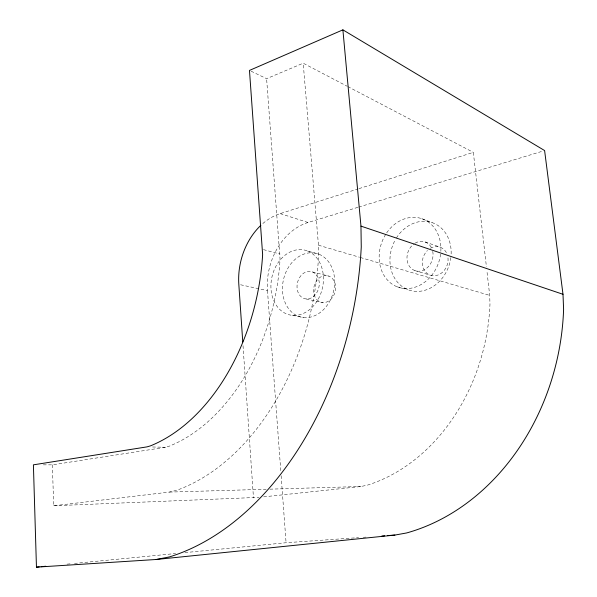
<?xml version="1.0" encoding="UTF-8"?>
<svg xmlns="http://www.w3.org/2000/svg" width="597" height="597" viewBox="0 0 597 597"><rect width="100%" height="100%" fill="white"/><g stroke="black" fill="none" stroke-linecap="round" stroke-linejoin="round"><path stroke-width="0.45" stroke-dasharray="2.98 2.24" d="M251.098 71.207L266.605 78.662L303.201 63.207L346.969 86.147M262.829 223.547A61.043 46.894 -76.5 0 1 280.187 213.607L358.155 188.883M359.036 188.607L473.331 152.369L486.428 266.792M280.187 213.607L308.052 222.487L357.849 207.346M358.737 207.077L542.83 151.101M43.327 464.847L52.357 464.854L165.578 447.257L168.973 446.295A184.316 126.325 -78.8 0 0 280.06 259.105L266.605 78.662M52.357 464.854L53.715 505.771L169.436 492.077L176.794 490.256A228.061 156.81 -78.8 0 0 318.567 256.322L318.462 245.218L303.201 63.207M263.68 496.853L361.036 486.51L367.715 485.055A181.137 145.564 -78 0 0 489.973 304.022L489.704 295.396L486.853 270.478M53.715 505.771L259.038 497.346M67.073 564.15L70.789 563.792M74.498 563.426L175.645 553.531M184.928 552.621L286.075 542.725L358.603 537.628M363.252 537.3L366.043 537.106M169.436 492.077L266.165 489.271M269.889 489.159L361.036 486.51M152.556 446.989L165.578 447.257M292.358 315.358L303.813 317.567M240.613 284.769L267.471 290.627A58.864 46.245 -76.2 0 1 308.052 222.487M306.239 298.97L322.753 302.575M312.641 271.978A13.977 10.955 -76.8 0 1 314.709 295.381A13.977 10.955 -76.8 0 1 297.075 288.135A13.977 10.955 -76.8 0 1 312.641 271.978L329.037 276.165A13.671 10.858 -76.7 0 1 331.126 299.082A13.671 10.858 -76.7 0 1 313.641 291.933A13.671 10.858 -76.7 0 1 329.037 276.165M397.117 286.799L407.788 289.627M263.486 249.628L280.045 254.053M307.567 251.001A33.268 25.843 -76.9 0 1 312.888 306.537A33.268 25.843 -76.9 0 1 271.09 290.008A33.268 25.843 -76.9 0 1 307.567 251.001L318.843 254.173A32.775 25.693 -76.8 0 1 324.193 308.925A32.775 25.693 -76.8 0 1 282.627 292.53A32.775 25.693 -76.8 0 1 318.843 254.173M318.462 245.218L359.491 257.24M360.387 257.501L489.704 295.396M414.721 270.545L429.989 275.083M425.101 241.964L440.19 247.188M421.751 218.659L432.131 222.614M347.797 86.58L473.331 152.369M267.471 290.627L280.859 472.026M281.127 475.749L286.075 542.725M243.024 345.663L253.479 497.943M430.34 248.307A14.85 12.597 -69.9 0 1 446.802 253.479M447.989 257.911A14.85 12.597 -69.9 0 1 430.146 275.142A14.85 12.597 -69.9 0 1 427.437 250.516M415.124 243.143A15.209 12.753 -70.4 0 1 431.788 248.374M432.75 251.389A15.209 12.753 -70.4 0 1 423.855 270.008A15.209 12.753 -70.4 0 1 407.863 263.262A15.209 12.753 -70.4 0 1 414.348 243.628M396.371 238.024A35.663 29.917 -70.4 0 1 431.437 222.39A35.663 29.917 -70.4 0 1 451.101 254.77M450.847 257.576A35.663 29.917 -70.4 0 1 409.243 290.157A35.663 29.917 -70.4 0 1 395.445 239.576M386.669 232.882A36.238 30.171 -70.7 0 1 422.586 218.957A36.238 30.171 -70.7 0 1 440.69 253.27M440.593 254.128A36.238 30.171 -70.7 0 1 397.871 287.082A36.238 30.171 -70.7 0 1 385.669 234.412"/><path stroke-width="0.9" d="M342.894 29.85L249.471 70.424L262.628 254.553A187.973 126.713 -78.9 0 1 150.384 445.892L146.974 446.877L33.402 464.839L36.454 567.15L156.227 559.486L394.871 535.076L406.587 532.964A222.271 182.973 -77.7 0 0 563.598 309.336L563.001 294.291L544.606 150.556L342.894 29.85L360.961 226.121L361.26 246.971A297.291 202.331 -78.8 0 1 169.548 556.882L156.227 559.486M36.454 567.15L39.238 566.874M41.096 566.695L45.73 566.24M381.849 535.994L384.64 535.8M387.431 535.599L394.871 535.076M360.961 226.121L563.001 294.291M242.77 341.947L238.822 284.381A61.043 46.894 -76.5 0 1 260.867 225.323"/></g></svg>
